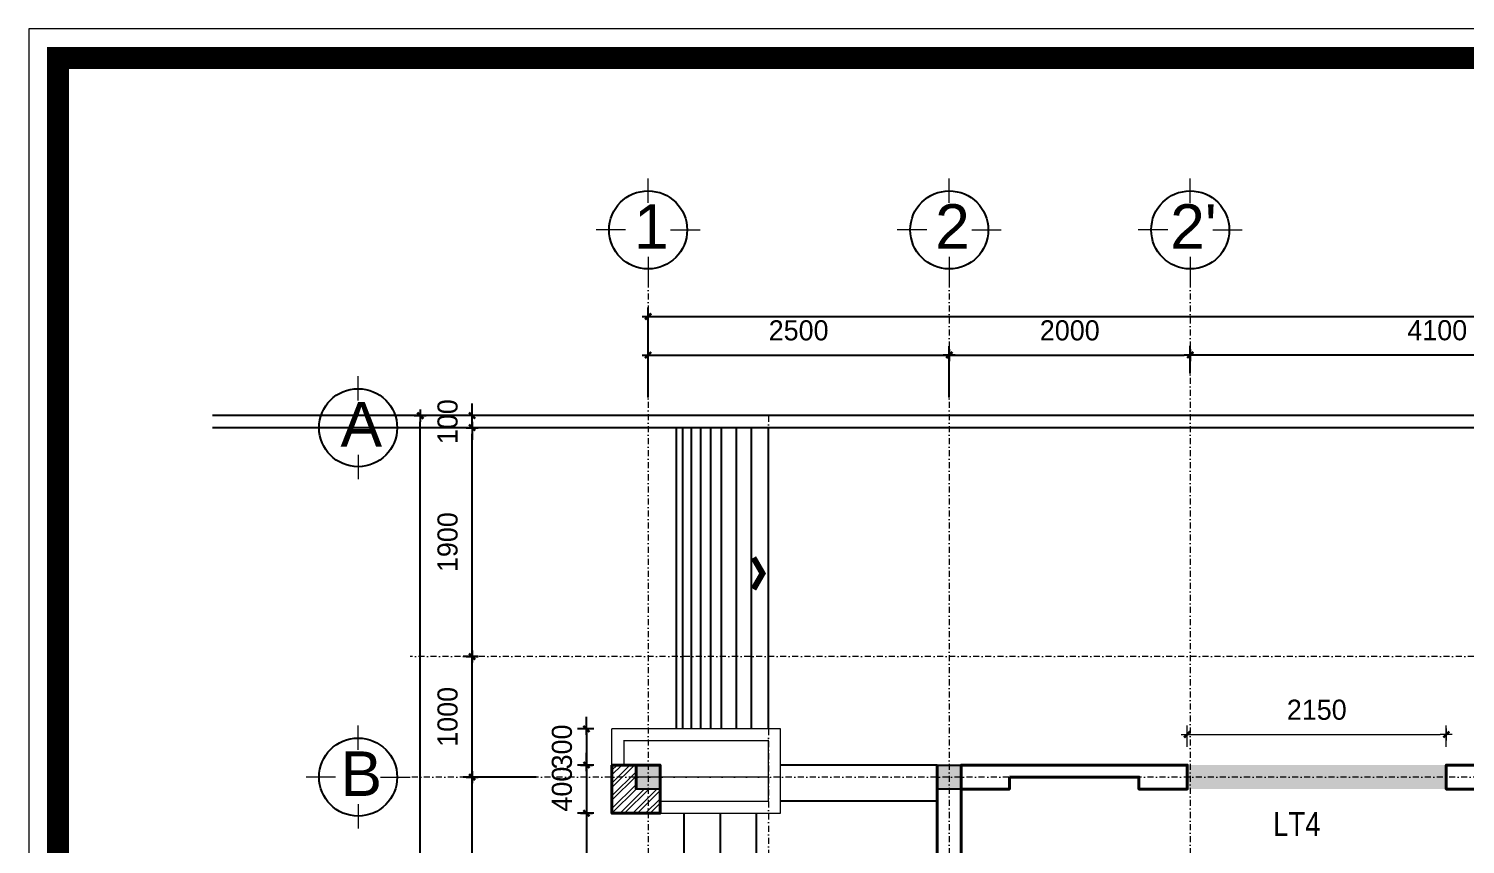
# Model space of a CAD drawing. Header units: millimetres. Extents: x 615730 to 2792744, y 139412 to 597571.
# Drawn here: x 1160509 to 1172432, y 249047 to 255817 of the extents above; entities that cross this region are included whole.
import ezdxf
from ezdxf.enums import TextEntityAlignment as Align

# ---------------------------------------------------------------- set-up
doc = ezdxf.new("R2010")
doc.units = ezdxf.units.MM
doc.header["$MEASUREMENT"] = 0
doc.header["$PDMODE"] = 34
doc.linetypes.add('DASHDOT', pattern=[1, 0.5, -0.25, 0, -0.25])
doc.layers.get('0').update_dxf_attribs({"lineweight": 5})
for name, color, linetype, lineweight in [('0.1(9)', 9, 'Continuous', 13), ('KT', 148, 'Continuous', 18), ('NET-THAY', 4, 'Continuous', 20), ('NETNGOAITUONG', 1, 'Continuous', 40), ('thay', 7, 'Continuous', 15), ('TIM TRUC', 149, 'DASHDOT', 9), ('VLIEU', 250, 'Continuous', 9)]:
    doc.layers.add(name, color=color, linetype=linetype, lineweight=lineweight)
for name, color, linetype in [('2L', 7, 'Continuous'), ('5L', 1, 'Continuous'), ('H', 252, 'Continuous'), ('NET MANH', 252, 'Continuous'), ('netthay', 3, 'Continuous'), ('TEXT', 2, 'Continuous'), ('VL', 155, 'Continuous')]:
    doc.layers.add(name, color=color, linetype=linetype)
doc.styles.add('AVO', font='', dxfattribs={"height": 200})
doc.styles.add('H280', font='', dxfattribs={"height": 200})
doc.styles.add('KT OZON', font='', dxfattribs={"height": 200})
doc.styles.add('VNI-AVO', font='vni-roms.shx')
doc.styles.get('AVO').set_extended_font_data('VNI-Helve-Condense')
doc.styles.get('H280').set_extended_font_data('VNI-Avo')
doc.styles.get('KT OZON').set_extended_font_data('VNI-Helve')
doc.dimstyles.new('1-50b', dxfattribs={"dimtxt": 167, "dimasz": 50, "dimexe": 75, "dimexo": 150, "dimgap": 120, "dimtad": 1, "dimdec": 0, "dimzin": 12, "dimtxsty": 'VNI-AVO', "dimblk": ']', "dimcen": 0, "dimdle": 50, "dimclrd": 252, "dimclre": 252, "dimclrt": 2, "dimadec": 0, "dimazin": 0, "dimtfac": 1, "dimtdec": 0, "dimtix": 1, "dimtmove": 2, "dimatfit": 0, "dimldrblk": 'OPEN90', "dimfxl": 1, "dimlwd": -1, "dimlwe": -1, "dimarcsym": 0})

# ---------------------------------------------------------------- blocks, each defined once
blk = doc.blocks.new('TRUC 1')
at = {"ltscale": 50}
blk.add_circle((0, -9525), 8572, dxfattribs=at)
at = {"layer": '0.1(9)', "ltscale": 50}
for p, q in [((0, -3572), (0, 1782)), ((-4942, -9525), (-11427, -9525)), ((4942, -9525), (11427, -9525)), ((0, -15478), (0, -20832))]:
    blk.add_line(p, q, dxfattribs=at)
at = {"layer": 'TEXT', "ltscale": 50, "style": 'H280'}
blk.add_attdef('1', text='', height=10478, dxfattribs=at).set_placement((-214, -4892), align=Align.CENTER)
blk = doc.blocks.new(']')
for p, q in [((1, 0), (-1, 0)), ((0, 1), (0, -1))]:
    blk.add_line(p, q)
at = {"color": 9, "const_width": 0.4}
blk.add_lwpolyline([(-0.51, -0.51), (0.51, 0.51)], dxfattribs=at)
blk = doc.blocks.new('*D908')
at = {"layer": 'DEFPOINTS', "color": 0, "ltscale": 10, "transparency": 16777216}
for p in [(1164189, 249605), (1164871, 249605), (1164979, 245605, -3)]:
    blk.add_point(p, dxfattribs=at)
at = {"layer": 'VL', "color": 252, "ltscale": 10, "transparency": 16777216}
for p, q in [((1164721, 249605), (1164114, 249605)), ((1164189, 245655), (1164189, 249555)), ((1164829, 245605), (1164114, 245605))]:
    blk.add_line(p, q, dxfattribs=at)
at = {"layer": 'VL', "color": 252, "ltscale": 10, "transparency": 16777216, "xscale": 50, "yscale": 50, "zscale": 50}
for p, rotation in [((1164189, 249605), 90), ((1164189, 245605), 270)]:
    blk.add_blockref(']', p, dxfattribs=dict(at, rotation=rotation))
at = {"layer": 'VL', "color": 2, "ltscale": 10, "transparency": 16777216, "insert": (1163986, 247605), "char_height": 167, "attachment_point": 5, "rotation": 90, "style": 'VNI-AVO'}
blk.add_mtext('4000', dxfattribs=at)
blk = doc.blocks.new('_Open90')
at = {"color": 0, "linetype": 'ByBlock', "lineweight": -2}
for p, q in [((0, 0), (-1, 0)), ((-0.5, 0.5), (0, 0)), ((0, 0), (-0.5, -0.5))]:
    blk.add_line(p, q, dxfattribs=at)
blk = doc.blocks.new('*D909')
at = {"layer": 'DEFPOINTS', "color": 0, "ltscale": 10, "transparency": 16777216}
for p in [(1164189, 250605), (1164370, 250605, 0), (1164871, 249605)]:
    blk.add_point(p, dxfattribs=at)
at = {"layer": 'VL', "color": 252, "ltscale": 10, "transparency": 16777216}
for p, q in [((1164220, 250605), (1164114, 250605)), ((1164189, 249655), (1164189, 250555)), ((1164721, 249605), (1164114, 249605))]:
    blk.add_line(p, q, dxfattribs=at)
at = {"layer": 'VL', "color": 252, "ltscale": 10, "transparency": 16777216, "xscale": 50, "yscale": 50, "zscale": 50}
for p, rotation in [((1164189, 250605), 90), ((1164189, 249605), 270)]:
    blk.add_blockref(']', p, dxfattribs=dict(at, rotation=rotation))
at = {"layer": 'VL', "color": 2, "ltscale": 10, "transparency": 16777216, "insert": (1163986, 250105), "char_height": 167, "attachment_point": 5, "rotation": 90, "style": 'VNI-AVO'}
blk.add_mtext('1000', dxfattribs=at)
blk = doc.blocks.new('*D910')
at = {"layer": 'DEFPOINTS', "color": 0, "ltscale": 10, "transparency": 16777216}
for p in [(1164189, 252505), (1164370, 252505), (1164370, 250605, 0)]:
    blk.add_point(p, dxfattribs=at)
at = {"layer": 'VL', "color": 252, "ltscale": 10, "transparency": 16777216}
for p, q in [((1164220, 252505), (1164114, 252505)), ((1164189, 250655), (1164189, 252455)), ((1164220, 250605), (1164114, 250605))]:
    blk.add_line(p, q, dxfattribs=at)
at = {"layer": 'VL', "color": 252, "ltscale": 10, "transparency": 16777216, "xscale": 50, "yscale": 50, "zscale": 50}
for p, rotation in [((1164189, 252505), 90), ((1164189, 250605), 270)]:
    blk.add_blockref(']', p, dxfattribs=dict(at, rotation=rotation))
at = {"layer": 'VL', "color": 2, "ltscale": 10, "transparency": 16777216, "insert": (1163986, 251555), "char_height": 167, "attachment_point": 5, "rotation": 90, "style": 'VNI-AVO'}
blk.add_mtext('1900', dxfattribs=at)
blk = doc.blocks.new('*D911')
at = {"layer": 'DEFPOINTS', "color": 0, "ltscale": 10, "transparency": 16777216}
for p in [(1164189, 252605), (1164370, 252605), (1164370, 252505)]:
    blk.add_point(p, dxfattribs=at)
at = {"layer": 'VL', "color": 252, "ltscale": 10, "transparency": 16777216}
for p, q in [((1164189, 252655), (1164189, 252705)), ((1164220, 252605), (1164114, 252605)), ((1164189, 252505), (1164189, 252605)), ((1164220, 252505), (1164114, 252505)), ((1164189, 252455), (1164189, 252405))]:
    blk.add_line(p, q, dxfattribs=at)
at = {"layer": 'VL', "color": 252, "ltscale": 10, "transparency": 16777216, "xscale": 50, "yscale": 50, "zscale": 50}
for p, rotation in [((1164189, 252605), 270), ((1164189, 252505), 90)]:
    blk.add_blockref(']', p, dxfattribs=dict(at, rotation=rotation))
at = {"layer": 'VL', "color": 2, "ltscale": 10, "transparency": 16777216, "insert": (1163986, 252555), "char_height": 167, "attachment_point": 5, "rotation": 90, "style": 'VNI-AVO'}
blk.add_mtext('100', dxfattribs=at)
blk = doc.blocks.new('*D912')
at = {"layer": 'DEFPOINTS', "color": 0, "ltscale": 10, "transparency": 16777216}
for p in [(1163759, 252605), (1164370, 252605), (1164370, 241105)]:
    blk.add_point(p, dxfattribs=at)
at = {"layer": 'VL', "color": 252, "ltscale": 10, "transparency": 16777216}
for p, q in [((1164220, 252605), (1163684, 252605)), ((1163759, 241155), (1163759, 252555)), ((1164220, 241105), (1163684, 241105))]:
    blk.add_line(p, q, dxfattribs=at)
at = {"layer": 'VL', "color": 252, "ltscale": 10, "transparency": 16777216, "xscale": 50, "yscale": 50, "zscale": 50}
for p, rotation in [((1163759, 252605), 90), ((1163759, 241105), 270)]:
    blk.add_blockref(']', p, dxfattribs=dict(at, rotation=rotation))
at = {"layer": 'VL', "color": 2, "ltscale": 10, "transparency": 16777216, "insert": (1163556, 246855), "char_height": 167, "attachment_point": 5, "rotation": 90, "style": 'VNI-AVO'}
blk.add_mtext('11500', dxfattribs=at)
blk = doc.blocks.new('*D913')
at = {"layer": 'DEFPOINTS', "color": 0, "ltscale": 10, "transparency": 16777216}
for p in [(1168149, 253108), (1165650, 252605, -1), (1168149, 252605)]:
    blk.add_point(p, dxfattribs=at)
at = {"layer": 'VL', "color": 252, "ltscale": 10, "transparency": 16777216}
for p, q in [((1165650, 252755), (1165650, 253183)), ((1168149, 252755), (1168149, 253183)), ((1165700, 253108), (1168099, 253108))]:
    blk.add_line(p, q, dxfattribs=at)
at = {"layer": 'VL', "color": 252, "ltscale": 10, "transparency": 16777216, "xscale": 50, "yscale": 50, "zscale": 50, "rotation": 180}
blk.add_blockref(']', (1165650, 253108), dxfattribs=at)
at = {"layer": 'VL', "color": 252, "ltscale": 10, "transparency": 16777216, "xscale": 50, "yscale": 50, "zscale": 50}
blk.add_blockref(']', (1168149, 253108), dxfattribs=at)
at = {"layer": 'VL', "color": 2, "ltscale": 10, "transparency": 16777216, "insert": (1166899, 253312), "char_height": 167, "attachment_point": 5, "style": 'VNI-AVO'}
blk.add_mtext('2500', dxfattribs=at)
blk = doc.blocks.new('*D914')
at = {"layer": 'DEFPOINTS', "color": 0, "ltscale": 10, "transparency": 16777216}
for p in [(1170149, 253108), (1170149, 253108), (1168149, 252605)]:
    blk.add_point(p, dxfattribs=at)
at = {"layer": 'VL', "color": 252, "ltscale": 10, "transparency": 16777216}
for p, q in [((1168149, 252755), (1168149, 253183)), ((1168199, 253108), (1170099, 253108)), ((1170149, 252958), (1170149, 253033))]:
    blk.add_line(p, q, dxfattribs=at)
at = {"layer": 'VL', "color": 252, "ltscale": 10, "transparency": 16777216, "xscale": 50, "yscale": 50, "zscale": 50, "rotation": 180}
blk.add_blockref(']', (1168149, 253108), dxfattribs=at)
at = {"layer": 'VL', "color": 252, "ltscale": 10, "transparency": 16777216, "xscale": 50, "yscale": 50, "zscale": 50}
blk.add_blockref(']', (1170149, 253108), dxfattribs=at)
at = {"layer": 'VL', "color": 2, "ltscale": 10, "transparency": 16777216, "insert": (1169149, 253312), "char_height": 167, "attachment_point": 5, "style": 'VNI-AVO'}
blk.add_mtext('2000', dxfattribs=at)
blk = doc.blocks.new('*D918')
at = {"layer": 'DEFPOINTS', "color": 0, "ltscale": 10, "transparency": 16777216}
for p in [(1174250, 253109), (1170149, 252804), (1174250, 252804)]:
    blk.add_point(p, dxfattribs=at)
at = {"layer": 'VL', "color": 252, "ltscale": 10, "transparency": 16777216}
for p, q in [((1170149, 252954), (1170149, 253184)), ((1174250, 252954), (1174250, 253184)), ((1170199, 253109), (1174200, 253109))]:
    blk.add_line(p, q, dxfattribs=at)
at = {"layer": 'VL', "color": 252, "ltscale": 10, "transparency": 16777216, "xscale": 50, "yscale": 50, "zscale": 50, "rotation": 180}
blk.add_blockref(']', (1170149, 253109), dxfattribs=at)
at = {"layer": 'VL', "color": 252, "ltscale": 10, "transparency": 16777216, "xscale": 50, "yscale": 50, "zscale": 50}
blk.add_blockref(']', (1174250, 253109), dxfattribs=at)
at = {"layer": 'VL', "color": 2, "ltscale": 10, "transparency": 16777216, "insert": (1172199, 253313), "char_height": 167, "attachment_point": 5, "style": 'VNI-AVO'}
blk.add_mtext('4100', dxfattribs=at)
blk = doc.blocks.new('*D919')
at = {"layer": 'DEFPOINTS', "color": 0, "ltscale": 10, "transparency": 16777216}
for p in [(1186250, 253428), (1165650, 252605), (1186250, 252605)]:
    blk.add_point(p, dxfattribs=at)
at = {"layer": 'VL', "color": 252, "ltscale": 10, "transparency": 16777216}
for p, q in [((1165650, 252755), (1165650, 253503)), ((1186250, 252755), (1186250, 253503)), ((1165700, 253428), (1186200, 253428))]:
    blk.add_line(p, q, dxfattribs=at)
at = {"layer": 'VL', "color": 252, "ltscale": 10, "transparency": 16777216, "xscale": 50, "yscale": 50, "zscale": 50, "rotation": 180}
blk.add_blockref(']', (1165650, 253428), dxfattribs=at)
at = {"layer": 'VL', "color": 252, "ltscale": 10, "transparency": 16777216, "xscale": 50, "yscale": 50, "zscale": 50}
blk.add_blockref(']', (1186250, 253428), dxfattribs=at)
at = {"layer": 'VL', "color": 2, "ltscale": 10, "transparency": 16777216, "insert": (1175950, 253631), "char_height": 167, "attachment_point": 5, "style": 'VNI-AVO'}
blk.add_mtext('20600', dxfattribs=at)
blk = doc.blocks.new('*D882')
at = {"layer": 'DEFPOINTS', "color": 0, "ltscale": 10, "transparency": 16777216}
for p in [(1165350, 250005, 44), (1165138, 249705), (1165350, 249705, 47)]:
    blk.add_point(p, dxfattribs=at)
at = {"layer": 'VL', "color": 252, "ltscale": 10, "transparency": 16777216}
for p, q in [((1165138, 250055), (1165138, 250105)), ((1165200, 250005), (1165063, 250005)), ((1165138, 250005), (1165138, 249705)), ((1165200, 249705), (1165063, 249705)), ((1165138, 249655), (1165138, 249605))]:
    blk.add_line(p, q, dxfattribs=at)
at = {"layer": 'VL', "color": 252, "ltscale": 10, "transparency": 16777216, "xscale": 50, "yscale": 50, "zscale": 50}
for p, rotation in [((1165138, 250005), 270), ((1165138, 249705), 90)]:
    blk.add_blockref(']', p, dxfattribs=dict(at, rotation=rotation))
at = {"layer": 'VL', "color": 2, "ltscale": 10, "transparency": 16777216, "insert": (1164935, 249855), "char_height": 167, "attachment_point": 5, "rotation": 90, "style": 'VNI-AVO'}
blk.add_mtext('300', dxfattribs=at)
blk = doc.blocks.new('*D883')
at = {"layer": 'DEFPOINTS', "color": 0, "ltscale": 10, "transparency": 16777216}
for p in [(1165350, 249705, 47), (1165138, 249305), (1165350, 249305)]:
    blk.add_point(p, dxfattribs=at)
at = {"layer": 'VL', "color": 252, "ltscale": 10, "transparency": 16777216}
for p, q in [((1165138, 249755), (1165138, 249805)), ((1165200, 249705), (1165063, 249705)), ((1165138, 249705), (1165138, 249305)), ((1165200, 249305), (1165063, 249305)), ((1165138, 249255), (1165138, 249205))]:
    blk.add_line(p, q, dxfattribs=at)
at = {"layer": 'VL', "color": 252, "ltscale": 10, "transparency": 16777216, "xscale": 50, "yscale": 50, "zscale": 50}
for p, rotation in [((1165138, 249705), 270), ((1165138, 249305), 90)]:
    blk.add_blockref(']', p, dxfattribs=dict(at, rotation=rotation))
at = {"layer": 'VL', "color": 2, "ltscale": 10, "transparency": 16777216, "insert": (1164935, 249505), "char_height": 167, "attachment_point": 5, "rotation": 90, "style": 'VNI-AVO'}
blk.add_mtext('400', dxfattribs=at)
blk = doc.blocks.new('*D884')
at = {"layer": 'DEFPOINTS', "color": 0, "ltscale": 10, "transparency": 16777216}
for p in [(1165350, 249305), (1165138, 245705), (1165334, 245705)]:
    blk.add_point(p, dxfattribs=at)
at = {"layer": 'VL', "color": 252, "ltscale": 10, "transparency": 16777216}
for p, q in [((1165200, 249305), (1165063, 249305)), ((1165138, 249255), (1165138, 245755)), ((1165184, 245705), (1165063, 245705))]:
    blk.add_line(p, q, dxfattribs=at)
at = {"layer": 'VL', "color": 252, "ltscale": 10, "transparency": 16777216, "xscale": 50, "yscale": 50, "zscale": 50}
for p, rotation in [((1165138, 249305), 90), ((1165138, 245705), 270)]:
    blk.add_blockref(']', p, dxfattribs=dict(at, rotation=rotation))
at = {"layer": 'VL', "color": 2, "ltscale": 10, "transparency": 16777216, "insert": (1164935, 247505), "char_height": 167, "attachment_point": 5, "rotation": 90, "style": 'VNI-AVO'}
blk.add_mtext('3600', dxfattribs=at)
blk = doc.blocks.new('*D1783')
at = {"layer": 'DEFPOINTS', "color": 0, "ltscale": 10, "transparency": 16777216}
for p in [(1172274, 249959), (1170124, 249705, -16), (1172274, 249705)]:
    blk.add_point(p, dxfattribs=at)
at = {"layer": 'KT', "color": 252, "ltscale": 10, "transparency": 16777216}
for p, q in [((1170124, 249855), (1170124, 250034)), ((1172274, 249855), (1172274, 250034)), ((1170174, 249959), (1172224, 249959))]:
    blk.add_line(p, q, dxfattribs=at)
at = {"layer": 'KT', "color": 252, "ltscale": 10, "transparency": 16777216, "xscale": 50, "yscale": 50, "zscale": 50, "rotation": 180}
blk.add_blockref(']', (1170124, 249959), dxfattribs=at)
at = {"layer": 'KT', "color": 252, "ltscale": 10, "transparency": 16777216, "xscale": 50, "yscale": 50, "zscale": 50}
blk.add_blockref(']', (1172274, 249959), dxfattribs=at)
at = {"layer": 'KT', "color": 2, "ltscale": 10, "transparency": 16777216, "insert": (1171199, 250163), "char_height": 167, "attachment_point": 5, "style": 'VNI-AVO'}
blk.add_mtext('2150', dxfattribs=at)

msp = doc.modelspace()

# ---------------------------------------------------------------- hatches: boundary and pattern name
at = {"layer": 'VLIEU', "ltscale": 10}
h = msp.add_hatch(dxfattribs=at)
h.set_pattern_fill('STEEL', color=256, scale=600, style=0)
h.set_pattern_definition([(45, (589772.304, -2663.9), (-53.033009, 53.033009), []), (45, (589772.304, -2626.4), (-53.033009, 53.033009), [])])
h.paths.add_polyline_path([(1165749.7, 249505.1), (1165549.7, 249505.1), (1165549.7, 249605.1), (1165349.7, 249605.1), (1165349.7, 249305.1), (1165749.7, 249305.1)])
h.paths.add_polyline_path([(1165549.7, 249705.1), (1165349.7, 249705.1), (1165349.7, 249605.1), (1165549.7, 249605.1)])

# ---------------------------------------------------------------- linework, layer by layer
at = {"layer": '5L'}
msp.add_trace([(1172274, 249505.1, -15.9), (1172274, 249705.1, -15.9), (1170124, 249505.1, -15.9), (1170124, 249705.1, -15.9)], dxfattribs=at)
at = {"layer": 'H', "const_width": 182.5, "elevation": -15.9}
msp.add_lwpolyline([(1160752.6, 230513.2), (1196396.4, 230513.2), (1196396.4, 255573.4), (1160752.6, 255573.4)], close=True, dxfattribs=at)
at = {"layer": 'NET MANH'}
for p, q in [((1168049.2, 249705.1, 264.1), (1166749.2, 249705.1, -15.9)), ((1165949.2, 245705.1, -15.9), (1165949.2, 249305.1, 231.2)), ((1166249.2, 245705.1, -15.9), (1166249.2, 249305.1, 231.2)), ((1166549.2, 245705.1, -15.9), (1166549.2, 249305.1, 231.2)), ((1168049.2, 249405.1, 264.1), (1166749.2, 249405.1, -15.9))]:
    msp.add_line(p, q, dxfattribs=at)
for points, elevation in [([(1165549.7, 249705.1), (1165749.7, 249705.1), (1165749.7, 249505.1), (1165549.7, 249505.1)], -29.1), ([(1168049.2, 249705.1), (1168249.2, 249705.1), (1168249.2, 249505.1), (1168049.2, 249505.1)], -15.9)]:
    msp.add_lwpolyline(points, close=True, dxfattribs=dict(at, elevation=elevation))
for points in [[(1165549.7, 249505.1, -29.1), (1165749.7, 249505.1, -29.1), (1165549.7, 249705.1, -29.1), (1165749.7, 249705.1, -29.1)], [(1168049.2, 249505.1, -15.9), (1168249.2, 249505.1, -15.9), (1168049.2, 249705.1, -15.9), (1168249.2, 249705.1, -15.9)]]:
    msp.add_solid(points, dxfattribs=at)
at = {"layer": 'NET-THAY'}
for p, q in [((1165349.7, 249705.1, 31.4), (1165349.7, 250005.5, 28.3)), ((1166749.2, 250005.5, -15.9), (1165349.7, 250005.5, 28.3)), ((1165449.7, 249705.1, 31.4), (1165449.7, 249910.2, -15.9)), ((1166649.2, 249905.4, -15.9), (1165449.7, 249905.5, 29.4)), ((1166649.2, 249405.1, -15.9), (1166649.2, 249913.3, -15.9)), ((1166749.2, 249305.1, -15.9), (1166749.2, 250005.5, -15.9)), ((1166649.2, 249605.1, 143.4), (1165549.7, 249605.1, 48.7)), ((1165749.7, 249405.1, 110.9), (1166649.2, 249405.1, -3.2)), ((1165749.7, 249305.1, 110.9), (1166749.2, 249305.1, -15.9))]:
    msp.add_line(p, q, dxfattribs=at)
at = {"layer": 'NETNGOAITUONG'}
for p, q in [((1165549.7, 249705.1, -29.1), (1165549.7, 249505.1, -29.1)), ((1168049.2, 249705.1, -15.9), (1168049.2, 249505.1, -15.9))]:
    msp.add_line(p, q, dxfattribs=at)
at = {"layer": 'NETNGOAITUONG', "elevation": 110.9}
msp.add_lwpolyline([(1165349.7, 249705.1), (1165749.7, 249705.1), (1165749.7, 249305.1), (1165349.7, 249305.1)], close=True, dxfattribs=at)
at = {"layer": 'NETNGOAITUONG', "elevation": 47.5}
msp.add_lwpolyline([(1168249.2, 249505.1), (1168248.9, 248928.7), (1168049.2, 248928.7), (1168049.2, 249705.1)], dxfattribs=at)
at = {"layer": 'NETNGOAITUONG'}
for points in [[(1168649, 249605.1), (1169723.7, 249605.1), (1169723.7, 249505.1), (1170124, 249505.1), (1170124, 249705.1), (1168249.2, 249705.1), (1168249.2, 249505.1), (1168649, 249505.1)], [(1172673.7, 249605.1), (1173748.5, 249605.1), (1173748.5, 249505.1), (1174148.7, 249505.1), (1174148.7, 249705.1), (1172274, 249705.1), (1172274, 249505.1), (1172673.7, 249505.1)]]:
    msp.add_lwpolyline(points, close=True, dxfattribs=at)
at = {"layer": 'thay', "linetype": 'Continuous', "elevation": -15.9}
msp.add_lwpolyline([(1160509.3, 230269.9), (1196639.7, 230269.9), (1196639.7, 255816.7), (1160509.3, 255816.7)], close=True, dxfattribs=at)
at = {"layer": 'TIM TRUC', "ltscale": 100}
for p, q in [((1165649.7, 253719.7, -15.9), (1165649.7, 239208.3, -29.1)), ((1168149.2, 253719.7, -15.9), (1168149.2, 239208.3, -15.9)), ((1170149.2, 253719.7, -15.9), (1170149.2, 239208.3, -15.9)), ((1166649.2, 252605.1, -15.9), (1166649.2, 239208.3, -15.9)), ((1188017.5, 250604.9, -16.5), (1163674.6, 250604.9, -15.9)), ((1174348.7, 249605.1, -15.9), (1163674.6, 249605.1, -15.9))]:
    msp.add_line(p, q, dxfattribs=at)
at = {"layer": 'VL', "ltscale": 10}
for p, q in [((1189221.6, 252605.1, -15.9), (1162034.4, 252605.1, -15.9)), ((1189221.6, 252505.1, -15.9), (1162034.4, 252505.1, -15.9)), ((1165886.7, 250005.5, -15.9), (1165886.7, 252505.1, -15.9)), ((1165938.9, 250005.5, -15.9), (1165938.9, 252505.1, -15.9)), ((1166008.6, 250005.5, -15.9), (1166008.6, 252505.1, -15.9)), ((1166086.9, 250005.5, -15.9), (1166086.9, 252505.1, -15.9)), ((1166170.3, 250005.5, -15.9), (1166170.3, 252505.1, -15.9)), ((1166259, 250005.5, -15.9), (1166259, 252505.1, -15.9)), ((1166383.2, 250005.5, -15.9), (1166383.2, 252505.1, -15.9)), ((1166507.3, 250005.5, -15.9), (1166507.3, 252505.1, -15.9)), ((1166649.2, 250005.5, -15.9), (1166649.2, 252505.1, -15.9))]:
    msp.add_line(p, q, dxfattribs=at)
at = {"layer": 'VL', "color": 9, "ltscale": 10, "elevation": -15.9}
msp.add_lwpolyline([(1166524.4, 251425.4, 50, 50, 0), (1166599.4, 251295.5, 50, 50, 0), (1166524.4, 251165.6, 50, 50, 0), (1166599.4, 251295.5, 0, 0, 0), (1165902.1, 251295.5, 0, 0, 0)], format="xyseb", dxfattribs=at)

# ---------------------------------------------------------------- block references
at = {"layer": 'netthay', "lineweight": -2, "ltscale": 10}
ref = msp.add_blockref('TRUC 1', (1165649.7, 253787, -15.9), dxfattribs=dict(at, xscale=0.03778148023411632, yscale=0.03778148023411632, zscale=0.03778148023411632, rotation=180))
ref.add_attrib('1', '1', dxfattribs={"layer": 'TEXT', "color": 3, "ltscale": 50, "height": 370.2, "style": 'KT OZON'}).set_placement((1165676.3, 253990, -15.9), align=Align.CENTER)
ref = msp.add_blockref('TRUC 1', (1168149.2, 253787, -15.9), dxfattribs=dict(at, xscale=0.03778148023411632, yscale=0.03778148023411632, zscale=0.03778148023411632, rotation=180))
ref.add_attrib('1', '2', dxfattribs={"layer": 'TEXT', "color": 3, "ltscale": 50, "height": 370.2, "style": 'KT OZON'}).set_placement((1168175.9, 253990, -15.9), align=Align.CENTER)
ref = msp.add_blockref('TRUC 1', (1170149.2, 253787, -15.9), dxfattribs=dict(at, xscale=0.03778148023411632, yscale=0.03778148023411632, zscale=0.03778148023411632, rotation=180))
ref.add_attrib('1', "2'", dxfattribs={"layer": 'TEXT', "color": 3, "ltscale": 50, "height": 370.15, "style": 'KT OZON'}).set_placement((1170175.9, 253990, -15.9), align=Align.CENTER)
ref = msp.add_blockref('TRUC 1', (1163242.9, 252145.3, -15.9), dxfattribs=dict(at, xscale=0.03778148023411632, yscale=0.03778148023411632, zscale=0.03778148023411632, rotation=180))
ref.add_attrib('1', 'A', dxfattribs={"layer": 'TEXT', "color": 3, "ltscale": 50, "height": 370.2, "style": 'KT OZON'}).set_placement((1163269.5, 252348.2, -15.9), align=Align.CENTER)
ref = msp.add_blockref('TRUC 1', (1163242.9, 249245.3, -15.9), dxfattribs=dict(at, xscale=0.03778148023411632, yscale=0.03778148023411632, zscale=0.03778148023411632, rotation=180))
ref.add_attrib('1', 'B', dxfattribs={"layer": 'TEXT', "color": 3, "ltscale": 50, "height": 370.2, "style": 'KT OZON'}).set_placement((1163269.5, 249448.2, -15.9), align=Align.CENTER)

# ---------------------------------------------------------------- texts
at = {"layer": '2L', "style": 'AVO'}
msp.add_text('LT4', height=200, dxfattribs=at).set_placement((1170835.9, 249115.9))

# ---------------------------------------------------------------- dimensions: what is measured, and where the dimension line sits
at = {"layer": 'KT', "ltscale": 10}
dim = msp.add_linear_dim(base=(1172274, 249959.4), p1=(1170124, 249705.1, -15.9), p2=(1172274, 249705.1), dimstyle='1-50b', dxfattribs=at)
dim.commit()
dim.dimension.update_dxf_attribs({"geometry": '*D1783', "text_midpoint": (1171199, 250162.9)})
at = {"layer": 'VL', "ltscale": 10}
for base, p1, p2, picture, middle in [((1186250, 253427.5, -15.9), (1165649.7, 252605.1, -15.9), (1186250, 252605.1, -15.9), '*D919', (1175949.8, 253631, -15.9)), ((1168149.2207, 253108.3576, -15.9037), (1165649.6906, 252605.1271, -16.978), (1168149.2207, 252605.1271, -15.9037), '*D913', (1166899.4557, 253311.8576, -15.9037)), ((1170149.2, 253108.4, -15.9), (1168149.2, 252605.1, -15.9), (1170149.2, 253108.4, -15.9), '*D914', (1169149.2, 253311.9, -15.9)), ((1174249.6807, 253109.3555, -15.9037), (1170149.2207, 252803.8396, -15.9037), (1174249.6807, 252803.8396, -15.9037), '*D918', (1172199.4507, 253312.8555, -15.9037))]:
    dim = msp.add_linear_dim(base=base, p1=p1, p2=p2, dimstyle='1-50b', override={"dimfxl": 150, "dimarcsym": 1}, dxfattribs=at)
    dim.commit()
    dim.dimension.update_dxf_attribs({"geometry": picture, "text_midpoint": middle})
for base, p1, p2, override, picture, middle in [((1163759.5, 252605.1, -15.9), (1164369.8, 241105.1, -15.9), (1164369.8, 252605.1, -15.9), {"dimfxl": 150, "dimarcsym": 1}, '*D912', (1163556, 246855.1, -15.9)), ((1164189, 252605.1, -15.9), (1164369.8, 252505.1, -15.9), (1164369.8, 252605.1, -15.9), {"dimfxl": 150, "dimarcsym": 1}, '*D911', (1163985.5, 252555.1, -15.9)), ((1164189, 252505.1, -15.9), (1164369.8, 250604.9, -15.9), (1164369.8, 252505.1, -15.9), {"dimfxl": 150, "dimarcsym": 1}, '*D910', (1163985.5, 251555, -15.9)), ((1164189, 250604.9, -15.9), (1164870.5, 249605.1, -15.9), (1164369.8, 250604.9, -15.9), {"dimfxl": 150, "dimarcsym": 1}, '*D909', (1163985.5, 250105, -15.9)), ((1165138.4, 249705.1, -15.9), (1165349.7, 250005.5, 28.3), (1165349.7, 249705.1, 31.4), {"dimfxl": 40}, '*D882', (1164934.9, 249855.3, -15.9)), ((1165138.4, 249305.1, -15.9), (1165349.7, 249705.1, 31.4), (1165349.7, 249305.1, -15.9), {"dimfxl": 40}, '*D883', (1164934.9, 249505.1, -15.9)), ((1164189, 249605.1, -15.9), (1164978.5, 245605.1, -18.6), (1164870.5, 249605.1, -15.9), {"dimfxl": 150, "dimarcsym": 1}, '*D908', (1163985.5, 247605.1, -15.9)), ((1165138.4, 245705.1, -15.9), (1165349.7, 249305.1, -15.9), (1165334, 245705.1, -15.9), {"dimfxl": 40}, '*D884', (1164934.9, 247505.1, -15.9))]:
    dim = msp.add_linear_dim(base=base, p1=p1, p2=p2, angle=90, dimstyle='1-50b', override=override, dxfattribs=at)
    dim.commit()
    dim.dimension.update_dxf_attribs({"geometry": picture, "text_midpoint": middle})

doc.saveas('drawing.dxf')
